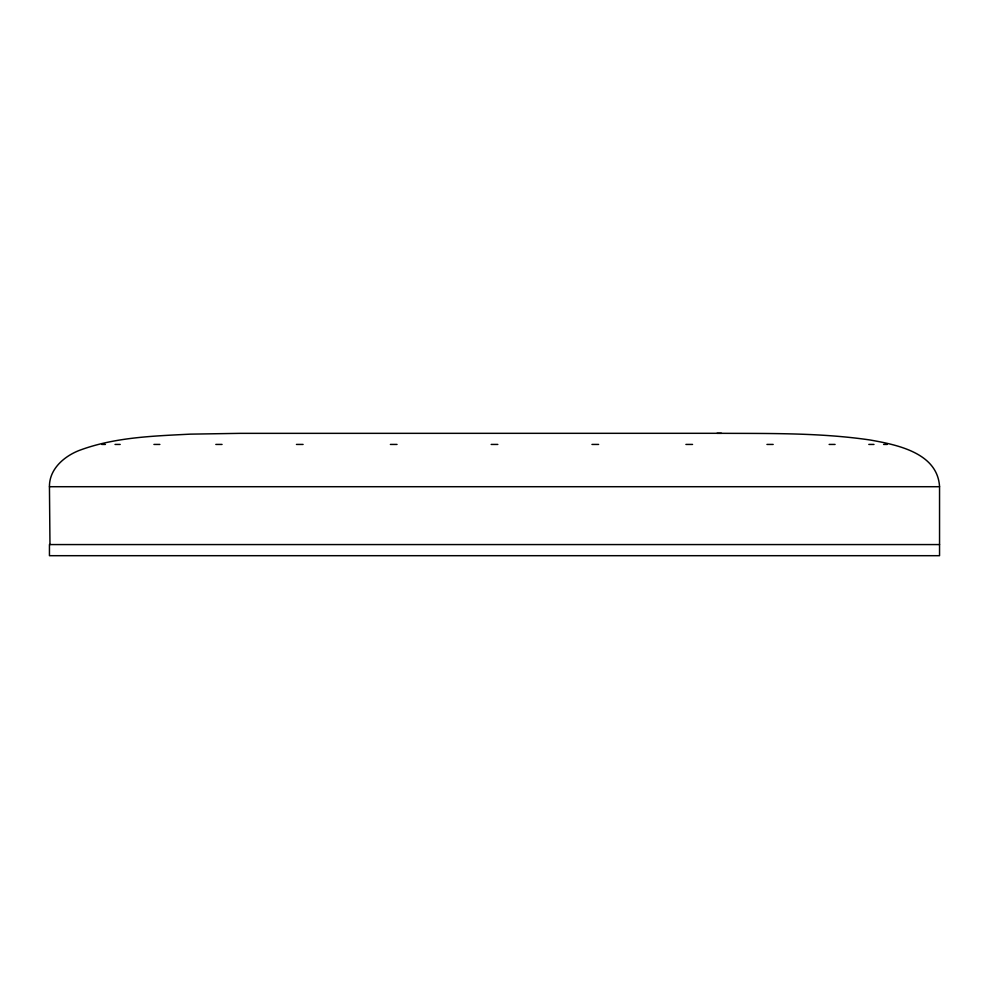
<?xml version="1.0" encoding="UTF-8"?>
<svg xmlns="http://www.w3.org/2000/svg" width="989" height="989" viewBox="0 0 989 989"><rect width="100%" height="100%" fill="white"/><g stroke="black" fill="none" stroke-linecap="round" stroke-linejoin="round"><path stroke-width="1.48" d="M49.969 544.568L49.45 486.712C49.215 469.33 63.692 456.695 78.65 450.663C114.155 437.2 152.763 436.087 190.271 434.146L239.944 433.355L721.476 433.306M101.756 444.432L105.403 444.432M115.021 444.432L120.188 444.432M153.913 444.432L159.872 444.432M215.825 444.432L222.055 444.432M296.453 444.432L303.091 444.432M390.383 444.432L397.034 444.432M491.174 444.432L497.826 444.432M591.966 444.432L598.617 444.432M685.909 444.432L692.547 444.432M766.945 444.432L773.175 444.432M829.128 444.432L835.087 444.432M868.812 444.432L873.979 444.432M883.597 444.432L887.244 444.432M49.45 486.712L939.55 486.712L939.55 555.694L49.45 555.694L49.45 544.568L939.55 544.568M717.025 433.306C768.045 433.59 819.386 432.564 870.011 439.981C896.974 444.753 937.621 452.789 939.55 486.712"/></g></svg>
